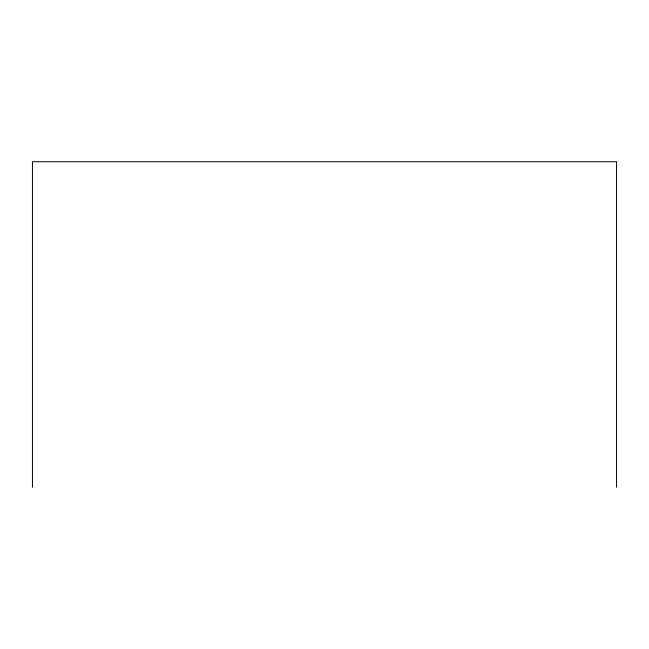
<?xml version="1.0" encoding="UTF-8"?>
<svg xmlns="http://www.w3.org/2000/svg" width="649" height="649" viewBox="0 0 649 649"><rect width="100%" height="100%" fill="white"/><g stroke="black" fill="none" stroke-linecap="round" stroke-linejoin="round"><path stroke-width="0.97" d="M616.55 487.261L616.55 161.739L32.45 161.739L32.45 487.261"/></g></svg>
